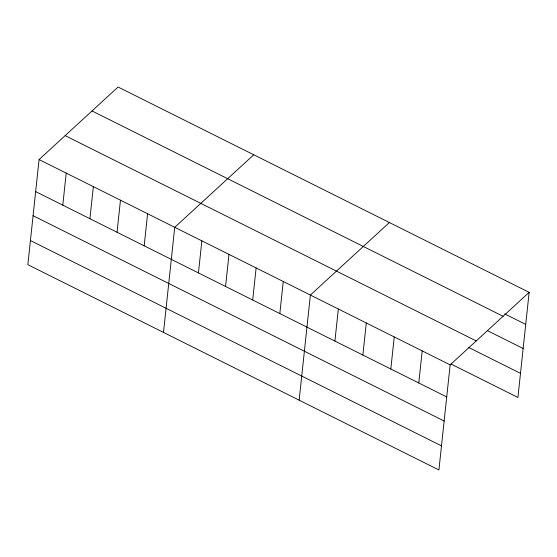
<?xml version="1.0" encoding="UTF-8"?>
<svg xmlns="http://www.w3.org/2000/svg" width="557" height="557" viewBox="0 0 557 557"><rect width="100%" height="100%" fill="white"/><g stroke="black" fill="none" stroke-linecap="round" stroke-linejoin="round"><path stroke-width="0.84" d="M39.081 159.553L27.85 264.659L438.916 469.969L450.147 364.863L529.15 292.341L118.084 87.031L39.081 159.553L450.147 364.863M62.788 205.157L66.213 173.102M89.921 218.706L93.346 186.651M117.047 232.255L120.472 200.2M144.179 245.804L147.605 213.756M163.5 332.411L174.738 227.305L253.734 154.783M198.438 272.909L201.864 240.854M225.571 286.458L228.997 254.403M252.697 300.007L256.123 267.959M279.83 313.563L283.255 281.508M299.151 400.163L310.388 295.057L389.385 222.535M334.91 341.072L338.336 309.017M362.865 355.032L366.29 322.976M390.819 368.992L394.245 336.943M418.773 382.958L422.199 350.903M529.15 292.341L517.919 397.447L451.142 364.097M504.76 313.925L525.724 324.397M92.016 110.961L503.082 316.272M487.431 330.663L523.148 348.501M65.155 135.616L476.221 340.933M468.472 347.359L520.496 373.343M35.655 191.601L446.721 396.918M33.079 215.712L444.145 421.022M30.426 240.547L441.492 445.865"/></g></svg>
